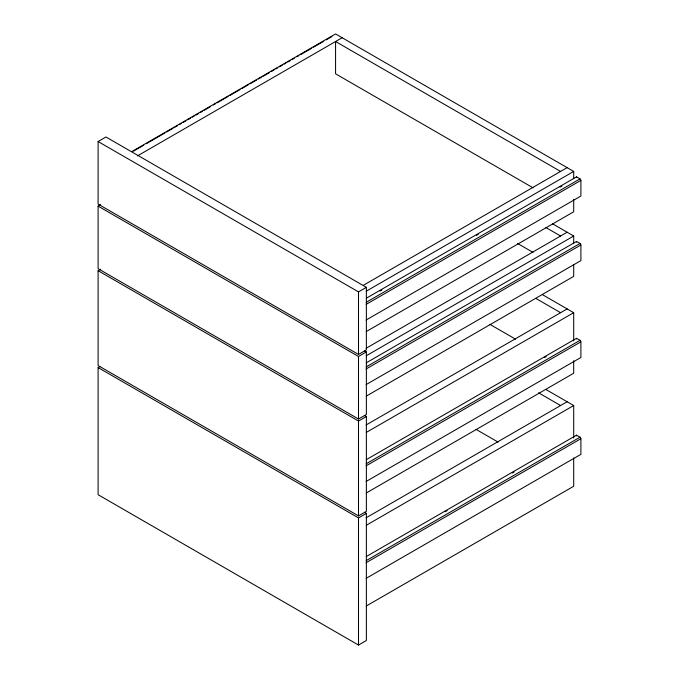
<?xml version="1.0" encoding="UTF-8"?>
<svg xmlns="http://www.w3.org/2000/svg" width="679" height="679" viewBox="0 0 679 679"><rect width="100%" height="100%" fill="white"/><g stroke="black" fill="none" stroke-linecap="round" stroke-linejoin="round"><path stroke-width="1.02" d="M98.099 141.538L105.958 136.997L366.371 287.344L366.371 349.906L358.504 354.446L98.099 204.099L98.099 141.538L358.504 291.885L366.371 287.344M131.794 151.604L335.57 33.95L573.696 171.431L573.696 178.679M133.542 151.094L143.685 145.238M146.392 143.676L164.793 133.05M166.584 132.015L173.052 128.28M174.843 127.245L177.643 125.632M179.434 124.597L181.318 123.51M183.109 122.475L185.902 120.862M187.701 119.827L190.493 118.214M192.284 117.178L194.169 116.092M195.959 115.057L198.752 113.444M200.551 112.408L202.427 111.322M204.218 110.287L210.685 106.552M213.401 104.99L215.277 103.904M217.068 102.868L228.127 96.486M229.918 95.45L240.06 89.594M241.851 88.559L248.327 84.824M250.118 83.789L256.586 80.054M258.376 79.019L261.177 77.406M262.968 76.371L269.436 72.636M271.227 71.601L274.027 69.988M275.818 68.952L277.694 67.866M279.485 66.831L282.286 65.218M284.077 64.182L285.961 63.096M287.752 62.061L290.544 60.448M292.343 59.413L294.219 58.326M296.927 56.764L298.811 55.678M300.602 54.643L311.661 48.26M313.452 47.224L323.594 41.368M326.302 39.806L331.853 36.598M137.43 155.915L342.123 37.735M364.538 350.865L366.371 351.926L366.371 414.487L358.504 419.019L98.099 268.68L98.099 206.119L100.721 204.6M364.538 415.446L366.371 416.499L366.371 511.355L358.504 515.896L98.099 365.548L98.099 270.692L100.721 269.181M364.538 512.314L366.371 513.366L366.371 640.509L358.504 645.05L98.099 494.702L98.099 367.568L99.847 366.558M363.358 285.299L567.143 167.645M366.244 291.198L573.696 171.431M366.329 298.217L576.53 176.854L580.027 178.874L580.901 180.385L580.901 196.027L366.108 320.038M380.096 291.019L381.938 289.958M476.48 235.375L478.313 234.314M560.014 187.149L561.847 186.088M366.151 302.35L580.027 178.874M366.108 304.396L580.901 180.385M366.244 331.564L573.696 211.789L573.696 199.371M366.117 348.285L567.143 232.226M98.099 206.119L358.504 356.467L366.371 351.926M366.244 355.779L573.696 236.012L573.696 243.252M366.329 362.79L576.53 241.435L580.027 243.455L580.901 244.966L580.901 260.609L366.108 384.611M366.151 366.932L580.027 243.455M366.108 368.977L580.901 244.966M366.244 396.137L573.696 276.37L573.696 264.988M98.099 270.692L358.504 421.039L366.371 416.499M366.117 424.969L567.143 308.911M366.244 432.464L573.696 312.696L573.696 340.883M366.329 459.658L576.53 338.303L580.027 340.323L580.901 341.834L580.901 357.477L366.108 481.479M544.405 357.604L546.239 356.543M366.151 463.799L580.027 340.323M366.108 465.845L580.901 341.834M366.244 493.013L573.696 373.238L573.696 360.71M98.099 367.568L358.504 517.907L366.371 513.366M366.117 517.805L567.143 401.747M366.244 525.3L573.696 405.533L573.696 438.031M366.329 556.534L576.53 435.171L580.027 437.191L580.901 438.702L580.901 454.344L366.108 578.355M445.271 511.711L447.105 510.65M512.28 473.025L514.113 471.964M366.151 560.667L580.027 437.191M366.108 562.713L580.901 438.702M366.244 606.024L573.696 486.257L573.696 457.952M560.582 171.431L335.57 41.521L335.57 73.807L533.032 187.811M552.443 223.739L573.696 236.012M545.891 227.524L560.582 236.012M517.415 243.379L533.032 252.393M542.343 294.593L573.696 312.696M535.79 298.378L560.582 312.696M489.865 324.341L515.582 339.186M546.018 389.551L573.696 405.533M538.54 392.802L560.582 405.533M476.089 429.4L498.131 442.122M576.53 176.854L576.53 177.609M576.53 241.435L576.53 242.191M576.53 338.303L576.53 339.059M576.53 435.171L576.53 435.926M358.504 291.885L358.504 354.446M358.504 356.467L358.504 419.019M358.504 421.039L358.504 515.896M358.504 517.907L358.504 645.05"/></g></svg>
